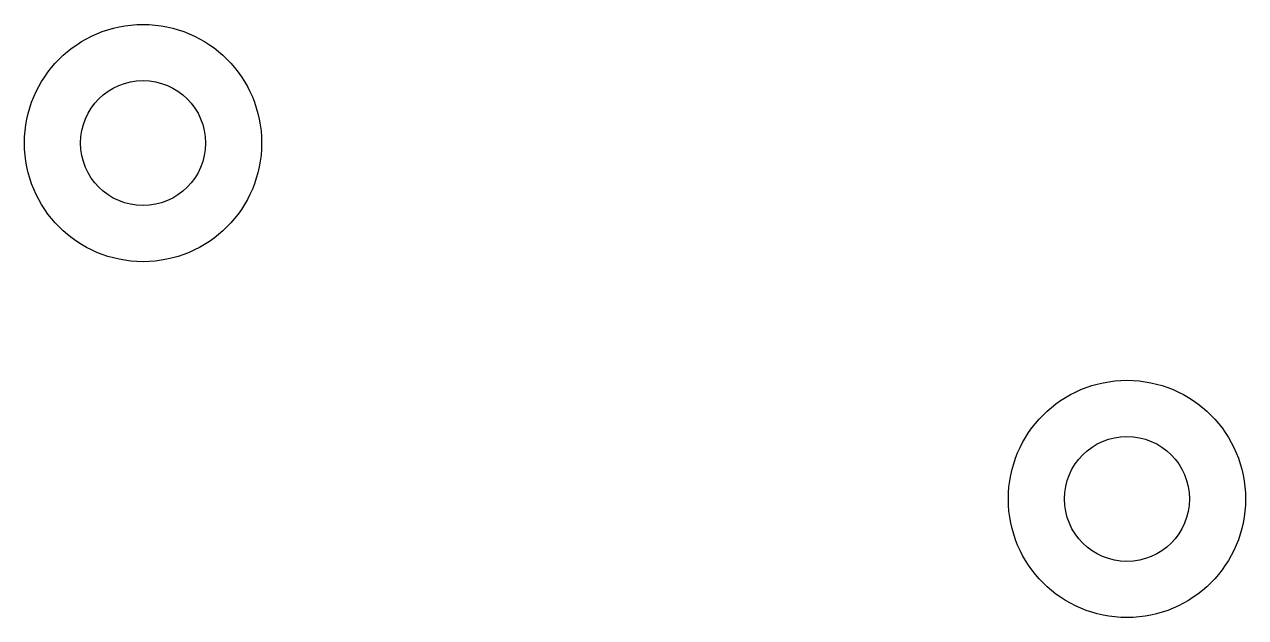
# Model space of a CAD drawing. Header units: millimetres. Extents: x -25.7 to 25.7, y 25 to 50.
import ezdxf

# ---------------------------------------------------------------- set-up
doc = ezdxf.new("R2010")
doc.units = ezdxf.units.MM
doc.layers.get('0').update_dxf_attribs({"linetype": 'CONTINUOUS'})

msp = doc.modelspace()

# ---------------------------------------------------------------- linework, layer by layer
for centre, radius in [((-20.7375, 45), 5), ((-20.7375, 45), 2.635), ((20.7375, 30), 5), ((20.7375, 30), 2.635)]:
    msp.add_circle(centre, radius)

doc.saveas('drawing.dxf')
